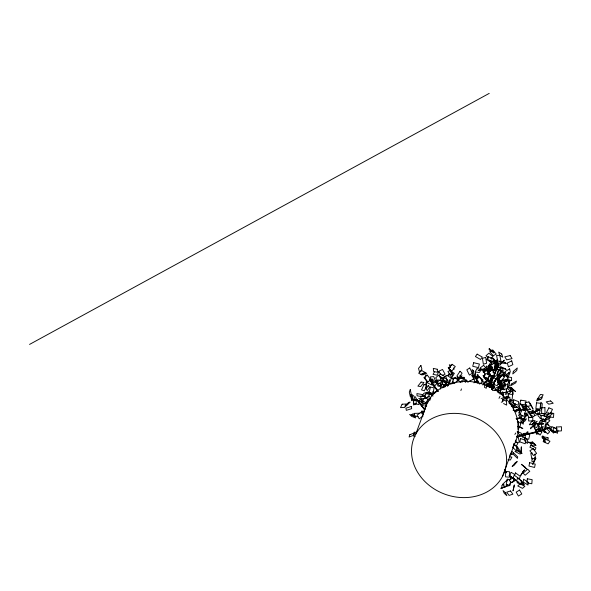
<?xml version="1.0" encoding="UTF-8"?>
<svg xmlns="http://www.w3.org/2000/svg" width="591" height="591" viewBox="0 0 591 591"><rect width="100%" height="100%" fill="white"/><g stroke="black" fill="none" stroke-linecap="round" stroke-linejoin="round"><path stroke-width="0.89" d="M494.793 361.633L494.77 366.789L496.994 364.913L497.009 359.756L495.347 361.167M498.878 393.089L498.974 388.08L502.387 388.014L502.357 389.683M502.313 392.18L502.284 393.85L499.72 393.902M440.627 389.041L440.731 384.128L444.698 384.704L444.646 387.164M500.895 373.017L500.2 368.053L500.496 372.951M465.612 381.86L465.678 379.282L466.964 380.929M530.223 414.106L539.583 409.844L530.238 413.715M517.997 429.369L518.159 424.057M523.353 421.169L523.257 424.161L520.915 421.834L521.04 418.096L523.382 420.423M503.14 396.76L503.273 394.33M413.752 401.045L413.515 404.946L416.123 403.875L416.367 399.981L415.059 400.513M548.33 414.321L548.433 412.695M541.844 408.418L542.272 403.668L540.964 402.272L540.462 407.805L541.77 409.208M508.171 398.245L508.57 394.094L512.604 394.441L512.035 400.255L509.619 400.041M484.554 387.4L485.145 381.454L486.851 382.303L486.267 388.25L485.13 387.681M500.318 373.231L500.828 368.961L498.279 370.409L497.666 375.529L498.944 374.805M528.317 482.204L527.977 485.034L523.22 482.042L523.567 479.212L527.645 481.776M486.969 386.388L487.169 384.807M431.445 395.482L431.637 394.064M542.087 421.915L541.422 426.473L545.338 427.308L546.128 421.841L542.22 421.006M445.378 386.396L445.917 382.702L447.232 385.901M500.895 384.667L501.353 381.564L504.707 382.909M505.32 384.793L504.973 387.12L500.784 385.443M448.044 385.842L449.419 379.784L448.621 385.11M501.271 402.212L502.756 401.703L503.34 397.802L501.116 398.57M557.956 430.152L557.446 433.306L553.11 430.411L553.612 427.249L555.784 428.704M445.016 385.073L445.171 384.187L442.718 384.697M489.621 384.497L489.902 382.85M496.95 379.585L497.363 377.206M498.553 381.83L499.528 376.29L498.087 376.903M489.725 375.292L490.02 373.667M513.217 410.597L513.867 407.288L519.504 407.036L518.854 410.346L514.022 410.56M510.779 481.451L510.018 485.374L506.251 484.605L507.322 479.116L510.328 479.729M425.793 384.623L426.392 381.646L426.429 385.458M426.281 386.196L425.83 388.427L425.815 386.906M498.715 386.654L498.036 390.016L492.473 390.459L493.16 387.09L494.748 386.972M532.447 458.032L531.782 461.253L533.747 462.302L534.752 457.471M425.062 378.462L425.897 374.753L426.828 375.824M487.568 381.269L488.572 377.922M489.341 371.717L488.912 373.335L490.271 375.041M520.538 408.411L519.046 414.018L521.21 414.653M550.147 416.566L549.467 419.049L544.562 415.894L545.242 413.412L548.049 415.214M490.072 371.599L491.453 366.693L492.731 367.388L491.815 370.66M521.535 410.184L520.124 415.052L523.988 416.263L525.635 410.59L521.772 409.371M500.976 380.212L500.282 382.525L500.784 383.153L501.707 380.072M488.55 386.691L492.163 375.935M488.269 386.58L491.963 375.817M486.77 386.322L487.486 384.091M487.922 386.484L491.682 375.765M488.38 371.636L487.597 374.029L488.853 371.746M452.049 383.803L453.496 379.437L451.361 377.856L449.625 383.101L451.051 384.15M493.286 372.633L496.824 361.891L493.145 371.665M432.065 393.953L431.548 395.453L433.063 395.985M487.885 379.621L488.447 377.996M493.108 372.515L496.824 361.891M460.869 390.57L461.46 388.908M474.255 375.832L475.43 372.625L475.873 375.935M415.65 434.407L427.411 402.441M498.605 379.924L497.681 382.436L496.743 377.893L497.666 375.381L498.605 379.924L500.717 383.766L498.331 383.5M502.424 476.582A48.329 41.207 20.2 0 0 454.161 413.368A48.329 41.207 20.2 0 0 420.519 476.523A48.329 41.207 20.2 0 0 502.424 476.582L514.185 444.617M491.86 389.439L495.967 378.499L491.417 389.27M421.317 412.444L421.915 410.856L422.691 411.329L421.797 413.707M497.031 374.11L498.449 370.394L504.005 372.241L502.586 375.957M491.631 389.417L495.967 378.499M489.643 385.731L498.989 363.044L490.19 385.953M498.989 363.044L489.954 385.76M509.294 475.925L516.009 480.49L509.501 475.496M526.647 433.299L527.312 431.689L528.155 432.065L527.157 434.488M526.005 404.288L524.416 408.137L525.754 409.319L526.389 407.783M429.657 400.646L430.654 398.312M512.722 447.461L514.392 443.523M446.951 385.421L445.777 382.924L447.498 385.886M477.225 383.374L478.193 381.18M482.928 385.103L484.221 382.178L481.776 381.431M506.546 481.192L507.307 479.567M510.764 481.938L508.866 486.001L506.561 485.063M489.917 374.413L487.597 379.282L490.981 381.232L493.293 376.356L491.948 375.58M498.996 398.334L499.986 396.354M518.056 423.222L518.795 421.745L517.236 421.184M509.819 479.774L511.259 476.981M512.456 482.559L514.259 479.072L512.678 477.402M427.81 381.232L427.057 382.65L431.644 384.926L432.398 383.507M518.765 412.621L520.309 409.792M524.04 410.464L524.808 409.046M422.875 413.131L425.409 408.573M502.313 395.615L503.924 392.742L502.468 391.973M434.584 371.665L433.04 374.339L436.926 375.152L438.854 371.805L437.303 371.48M508.977 403.121L510.92 399.826L513.675 401.725M515.352 403.801L513.801 406.438L509.664 403.594M506.162 390.112L507.95 387.142L511.555 388.789L509.767 391.767M514.857 434.437L515.795 432.974M441.765 383.204L443.132 381.099L438.263 379.976L436.439 382.783L440.494 383.722M541.208 397.883L543.21 394.81L540.433 394.463L537.433 399.08L540.211 399.42M422.1 396.007L423.865 393.333L426.835 392.232L424.626 395.564L422.395 396.398M449.603 373.224L447.801 375.906L451.221 378.055L454.368 373.372L450.948 371.214M489.666 375.883L487.878 378.476L483.534 376.674L485.772 373.431L489.392 374.93M534.596 415.347L533.666 416.685L530.09 414.653L532.868 410.656L535.018 411.868M423.85 398.666L421.435 401.836L424.796 403.852L428.172 399.427L424.811 397.403M417.253 399.819L424.707 409.164M473.022 379.149L473.945 378.018M476.745 382.739L477.668 381.616M540.277 431.024L541.245 429.856L537.574 428.793L535.158 431.718L536.628 432.139M516.401 447.224L517.125 446.375L520.22 451.155L519.496 452.004L516.844 447.912M522.629 415.48L521.048 417.268L522.614 419.854L526.3 415.68L524.734 413.102M426.916 397.809L429.849 394.529M489.511 367.41L486.29 370.963L488.535 370.786M490.899 368.947L492.51 367.174L490.264 367.351M524.498 433.269L521.69 436.136L523.183 436.616M544.156 421.819L547.007 418.901L549.866 420.681L545.87 424.766M444.38 377.051L445.636 375.773L447.188 380.951L445.296 382.872L444.528 380.279M439.564 380.478L441.285 378.75L438.5 375.086L435.633 377.967L438.419 381.631M541.666 420.43L543.432 418.724M453.038 379.392L455.269 377.265L457.744 380.272L454.398 383.463L452.418 381.055M506.952 480.165L502.638 484.273L505.239 487.006L507.706 484.657M504.611 398.371L507.174 395.948L508.253 397.204M444.04 377.959L445.215 376.859L440.554 373.933L438.788 375.588L443.449 378.513M509.568 455.262L511.355 453.593M513.106 406.689L514.835 405.101L517.147 407.524M518.307 409.866L516.002 411.986L514.266 410.169M497.644 374.125L493.987 377.464L496.145 379.865M499.122 378.24L500.954 376.563L499.336 374.768M490.715 358.671L493.057 356.58L488.905 353.152L485.979 355.76L488.742 358.05M486.127 385.546L490.138 382.2L487.405 380.538L483.394 383.884L484.76 384.719M458.025 376.977L456.754 378.011L460.426 382.576M461.061 382.059L463.603 379.991L459.931 375.425M490.641 368.215L487.486 370.764L488.447 372.722L490.973 370.683M489.629 382.451L491.823 380.767M434.688 392.542L437.185 390.644M491.668 359.21L493.02 358.19L495.598 362.039L492.222 364.588L489.643 360.739M423.178 415.909L419.233 418.805L416.98 415.214L421.582 411.831L423.385 414.705M498.575 384.313L499.89 383.382L501.013 386.159L497.718 388.479M487.671 358.515L486.304 359.439L490.892 361.973L492.259 361.049M520.575 413.988L518.521 415.377L521.794 418.118M500.348 384.844L501.693 383.936M443.664 387.157L442.578 387.873L439.926 382.547L441.558 381.476L444.21 386.802M494.645 384.505L493.278 385.325L495.044 388.612L499.823 385.738L498.058 382.451M504.13 376.393L506.406 375.063L508.127 378.432L503.584 381.106L502.549 379.082M29.55 344.42L489.215 93.385M503.754 376.785L505.15 376.024L503.059 373.645M481.724 380.767L483.061 380.05L478.902 376.622L476.243 378.055L477.624 379.193M504.02 484.258L501.818 485.418L502.025 488.181L507.152 485.47M504.648 399.191L508.496 397.248M503.34 380.087L499.705 381.956L500.326 384.431L501.781 383.685M503.99 381.993L508.26 379.843L511.052 380.501L508.208 381.934M505.172 398.526L508.275 397.034M442.127 375.595L445.067 374.184L442.504 369.464L438.832 371.229L440.539 374.376M488.314 381.601L491.941 379.865L490.803 382.222L487.9 383.611M506.783 398.046L508.275 397.337M469.173 381.284L474.396 378.816M473.879 382.82L476.117 381.764M495.036 390.444L496.61 389.705M425.69 398.238L429.539 396.48L430.662 398.112L427.581 399.516M536.443 410.863L533.437 412.223L534.722 415.65L538.482 413.944M428.527 401.814L425.217 403.298L425.077 406.66L426.732 405.914M432.501 393.872L429.443 394.603M530.489 414.092L539.583 409.844M528.746 412.333L533.038 410.486M493.965 381.764L490.722 383.057L494.312 385.11M520.368 408.085L515.877 409.881L516.645 410.124L520.383 408.625M525.576 416.042L528.036 415.067M525.288 416.057L527.756 415.081M448.495 375.063L446.552 375.817L453.038 373.298L451.096 374.051M525.31 415.599L527.77 414.66M516.748 436.143L537.625 431.496L549.482 427.537L537.825 431.94L516.948 436.852M549.482 427.537L537.64 431.918L516.793 436.779M509.065 475.637L516.128 480.188M539.029 433.41L536.458 434.267L535.512 430.226L539.805 428.793L540.181 430.411M506.014 380.412L507.322 379.983M447.173 385.989L445.777 382.924M516.371 419.248L520.664 418M516.911 418.997L520.353 418M516.061 418.664L520.375 417.49M468.36 381.572L470.14 381.099M537.64 414.527L542.331 413.308M540.854 415.813L544.769 414.793L543.661 413.663M431.053 392.764L426.99 393.754L429.561 394.603L434.429 393.414L432.723 392.845M532.306 453.046L530.821 453.386L531.804 458.926L535.52 458.077L534.818 454.117M476.287 381.343L477.949 380.966M474.477 382.015L477.801 381.276M503.798 397.499L508.171 396.591M441.085 385.029L439.445 385.369L439.298 386.255L440.93 385.916M461.63 378.225L463.869 377.775L465.353 382.333M486.467 385.879L490.56 385.295L491.49 387.105L489.045 387.46M527.246 433.107L522.983 433.617L522.813 437.717L525.369 437.414M433.292 382.178L435.833 381.934L433.713 376.578L430.322 376.903L432.442 382.259M433.513 392.535L435.19 392.431M516.504 436.771L518.144 436.683L519.341 442.304L516.069 442.474L515.559 440.066M419.854 413.22L414.165 413.382L414.867 416.662L418.118 416.574M412.666 396.716L410.922 396.709L412.54 399.826L416.914 399.841L415.288 396.716M491.682 388.198L493.3 388.309M502.365 389.21L504.463 389.38M498.339 390.511L501.146 390.747M509.472 456.873L511.887 457.116L510.351 460.042L507.935 459.798M491.616 366.354L488.218 365.999L488.521 368.385M416.67 432.435L414.158 432.161L413.501 436.114L415.17 436.298M517.893 422.506L520.922 422.853L519.674 427.803L518.159 427.625M486.341 385.65L487.915 385.842M452.47 377.967L455.897 378.395M451.627 382.902L453.341 383.116M550.206 412.932L553.76 413.405L553.501 417.468L548.175 416.758M506.664 376.829L511.592 377.494L511.57 380.582L505.822 379.806M485.204 377.974L488.343 378.425M421.11 396.509L417.091 395.83L416.891 393.606L422.506 394.559L422.646 396.044M541.312 415.288L546.712 416.729L545.427 419.891L540.026 418.45M518.905 482.16L517.376 481.731L517.14 482.832L522.488 484.317L522.725 483.216L521.196 482.795M414.313 414.306L412.784 413.87L411.565 414.779L415.377 415.857M522.703 409.038L524.143 409.46M451.783 365.593L449.278 364.78L450.438 367.543M499.41 374.901L501.789 375.691M432.841 391.693L435.87 392.756M491.889 369.9L493.396 370.439M511.289 405.958L515.352 407.495M490.922 384.157L492.517 385.229M522.067 435.582L519.053 434.311L517.191 431.437L520.966 433.026L522.355 435.183M505.992 391.929L507.433 392.594M503.562 403.564L506.672 405.101L506.539 401.348L502.645 399.435L502.727 401.681M429.709 379.481L432.006 380.619M443.582 378.809L440.059 376.918L440.797 378.417L445.03 380.693M490.486 384.017L493.544 385.664M515.197 441.337L517.849 443.309L516.312 446.057L513.66 444.077M414.867 400.306L413.161 398.947L411.728 394.396L414.01 396.199L415.443 400.757M443.878 385.849L445.023 386.846M525.554 438.241L527.394 439.955L527.416 443.449L524.963 441.167M513.631 443.967L517.398 447.579L516.061 450.593L512.922 447.586M493.95 386.617L489.902 382.606L489.474 383.67L493.529 387.681M498.132 382.407L501.973 386.477L501.626 388.073L500.533 386.906M504.618 470.894L506.369 472.785M504.367 470.554L506.125 472.46M504.345 469.727L506.066 471.648M491.483 385.908L493.322 387.977M520.309 479.848L524.387 484.435L523.825 485.152L520.915 481.879M500.259 375.152L501.301 376.349M425.527 379.001L426.924 380.604M545.663 418.812L546.719 420.038M486.969 384.357L488.639 386.307M435.153 381.505L436.727 383.374L434.74 385.989L433.698 384.741M468.094 382.399L466.513 380.419L466.875 381.816M417.098 400.018L424.486 409.489M438.404 391.308L433.543 384.83M417.002 399.974L424.331 409.43M523.966 418.325L525 419.662L523.294 420.452L520.708 417.098M437 390.252L433.284 385.133M437.938 391.545L430.085 380.508M429.886 379.614L432.494 383.337M430.189 380.604L432.25 383.625M539.384 429.302L538.608 427.906L538.445 424.84L540.388 428.335L540.551 431.4M429.458 393.791L428.276 391.582L424.759 395.519L425.941 397.728M541.068 430.44L541.821 431.918M531.863 406.682L533.082 409.194L529.994 403.143L531.213 405.655M475.098 376.112L477.38 381.38L475.223 382.067L472.94 376.799M453.489 367.934L454.065 369.316M503.724 373.645L504.625 375.861M508.615 381.365L510.203 385.354L508.238 385.997L507.285 383.603M547.443 422.764L548.603 425.786M545.279 424.501L545.862 426.015M491.143 367.632L489.902 364.167L488.801 365.238L489.74 367.838M524.232 410.464L522.525 404.443L524.313 410.472M511.422 451.369L512.434 454.479L510.927 454.678L510.425 453.127M461.63 380.656L462.125 382.178M478.385 376.895L477.72 374.495L478.163 377.59M488.956 375.241L487.442 369.493L483.704 370.417L484.997 375.337M487.715 378.351L488.506 381.454M504.795 379.341L505.416 381.816M490.796 382.281L491.446 386.263M488.535 383.167L488.794 384.763M497.629 389.89L497.888 392.49M510.166 401.946L509.811 397.108L506.177 398.319L506.354 400.742M475.792 376.947L475.91 378.646M512.39 451.494L512.427 452.063M524.83 416.559L524.86 418.177M524.941 437.672L524.956 440.295M494.955 389.646A48.329 41.207 20.2 0 1 513.306 446.175M423.858 412.592A48.329 41.207 20.2 0 1 493.396 388.73M556.567 427.012L556.552 431.157L561.435 430.876L561.45 426.732L556.567 427.012M528.664 417.379L528.635 420.955L532.779 421.058L532.801 417.482L528.664 417.379M505.645 471.463L505.564 476.863L509.501 477.188L509.575 471.788L505.645 471.463M432.346 379.134L432.095 384.549L433.683 385.997L433.942 380.582L432.346 379.134M413.567 399.73L413.368 403.49L418.93 404.547L419.137 400.787L413.567 399.73M489.208 348.697L489.149 349.739L493.862 353.026L493.921 351.985L489.208 348.697M504.33 382L504.101 385.487L509.006 383.914L509.235 380.427L504.33 382M521.328 446.973L521.144 453.083L521.328 446.973M500.717 389.491L500.459 392.838L506.288 392.269L506.546 388.922L500.717 389.491M527.32 478.806L527.002 482.913L531.819 483.748L532.144 479.648L527.32 478.806M513.712 399.789L513.365 403.38L518.233 405.212L518.58 401.621L513.712 399.789M536.525 402.811L535.852 408.544L540.026 409.061L540.706 403.321L536.525 402.811M513.424 452.743L513.217 454.235L517.494 458.365L517.701 456.88L513.424 452.743M486.341 366.139L486.134 367.55L490.722 371.037L490.929 369.626L486.341 366.139M495.62 367.144L494.933 370.897L496.898 369.671L497.592 365.918L495.62 367.144M529.654 462.701L528.967 466.04L534.574 467.459L535.261 464.12L529.654 462.701M514.214 485.292L513.018 490.87L514.436 484.952L514.214 485.292M520.575 438.544L519.851 441.876L525.177 443.767L525.901 440.443L520.575 438.544M526.012 408.95L525.894 409.482L530.12 413.345L530.23 412.821L526.012 408.95M430.403 387.075L429.11 392.756L432.863 393.569L434.156 387.895L430.403 387.075M525.805 433.875L524.771 438.367L528.738 439.231L529.772 434.74L525.805 433.875M513.357 371.355L512.759 373.955L516.704 370.564L517.302 367.964L513.357 371.355M536.14 409.415L535.15 413.441L539.214 414.047L540.204 410.028L536.14 409.415M489.983 365.859L488.691 370.86L490.087 369.301L491.38 364.292L489.983 365.859M473.687 362.711L472.719 366.272L478.437 367.609L479.397 364.049L473.687 362.711M517.502 478.082L516.637 481.259L521.04 484.391L521.912 481.222L517.502 478.082M488.86 366.228L487.73 370.262L490.131 363.664L488.86 366.228M488.173 356.742L487.398 359.424L493.145 361.662L493.921 358.981L488.173 356.742M520.848 400.159L519.659 404.015L524.941 404.865L526.13 401.008L520.848 400.159M409.807 434.71L409.09 437.022L413.929 435.19L414.638 432.878L409.807 434.71M515.5 472.896L514.584 475.445L519.334 478.85L520.25 476.302L515.5 472.896M495.679 379.119L493.662 384.357L497.208 385.694L499.225 380.449L495.679 379.119M537.337 399.043L536.606 400.949L541.548 398.977L542.279 397.078L537.337 399.043M410.25 389.632L409.297 392.084L410.317 396.642L411.27 394.19L410.25 389.632M511.112 472.342L509.656 476.006L513.077 477.993L514.532 474.329L511.112 472.342M511.799 383.825L511.082 385.568L515.758 382.82L516.468 381.077L511.799 383.825M512.589 388.25L512.116 389.38L512.7 394.906L513.173 393.776L512.589 388.25M530.77 445.237L529.928 447.232L535.106 449.899L535.948 447.912L530.77 445.237M508.703 372.973L507.078 376.748L508.253 376.873L509.885 373.091L508.703 372.973M536.118 423.156L534.508 426.879L536.709 427.611L538.32 423.88L536.118 423.156M458.224 378.957L457.331 380.988L461.076 377.752L461.97 375.721L458.224 378.957M534.56 460.374L532.72 464.415L535.911 458.165L534.56 460.374M423.991 384.571L421.516 389.897L424.345 390.865L426.82 385.546L423.991 384.571M402.116 404.192L400.513 407.627L404.776 407.45L406.379 404.015L402.116 404.192M551.861 426.754L550.191 430.3L555.488 432.346L557.158 428.8L551.861 426.754M509.989 400.912L509.346 402.249L514.347 405.574L514.99 404.237L509.989 400.912M502.032 386.699L500.895 388.952L504.049 385.716L505.187 383.463L502.032 386.699M548.884 407.856L546.409 412.562L550.022 414.003L552.504 409.304L548.884 407.856M538.571 429.657L536.746 432.893L540.152 435.006L541.984 431.77L538.571 429.657M531.073 427.685L530.393 428.815L535.416 423.932L531.073 427.685M522.917 471.721L520.479 475.785L524.52 469.838L522.917 471.721M477.026 368.725L475.001 371.961L479.427 372.515L481.451 369.272L477.026 368.725M540.381 420.666L539.081 422.668L543.971 421.191L545.271 419.189L540.381 420.666M460.012 371.281L456.85 376.083L458.919 377.989L462.073 373.187L460.012 371.281M502.01 374.857L498.782 379.754L501.412 381.609L504.64 376.711L502.01 374.857M522.459 420.548L520.774 422.949L524.778 421.198L526.463 418.797L522.459 420.548M499.801 373.024L498.102 375.44L503.104 374.982L504.803 372.566L499.801 373.024M545.013 439.017L543.144 441.632L548.086 443.834L549.955 441.218L545.013 439.017M428.342 385.568L425.948 388.871L427.234 390.585L429.62 387.275L428.342 385.568M532.048 420.969L529.3 424.752L532.321 424.338L535.062 420.556L532.048 420.969M477.159 354.135L475.4 356.536L480.52 359.476L482.278 357.075L477.159 354.135M452.063 364.3L448.643 368.784L451.871 371.022L455.284 366.538L452.063 364.3M421.139 382.052L417.889 386.145L420.689 386.544L423.946 382.458L421.139 382.052M520.619 404L518.817 406.231L521.639 410.915L523.441 408.684L520.619 404M502.158 362.187L499.676 365.245L504.278 360.155L502.158 362.187M420.903 365.46L418.517 368.37L419.544 372.123L421.93 369.212L420.903 365.46M515.404 462.59L512.138 466.484L513.978 465.449L517.243 461.556L515.404 462.59M507.189 391.973L505.202 394.345L509.501 393.421L511.488 391.05L507.189 391.973M501.626 383.825L497.962 388.006L499.402 387.822L503.067 383.64L501.626 383.825M545.648 427.537L543.631 429.701L547.665 433.942L549.682 431.777L545.648 427.537M550.11 428.194L549.438 428.911L553.523 433.085L554.195 432.361L550.11 428.194M485.957 369.405L483.224 372.293L484.613 372.042L487.353 369.153L485.957 369.405M408.684 402.397L404.887 406.12L406.342 405.84L410.139 402.116L408.684 402.397M520.065 483.874L517.738 485.95L522.525 488.365L524.845 486.29L520.065 483.874M533.85 422.764L531.486 424.796L534.877 423.274L537.249 421.243L533.85 422.764M527.689 469.202L523.094 473.132L525.177 475.23L529.772 471.3L527.689 469.202M421.76 370.579L418.613 373.157L421.871 374.975L425.018 372.396L421.76 370.579M479.301 377.043L476.043 379.54L479.604 384.061L482.862 381.564L479.301 377.043M550.48 412.74L546.077 416.108L548.079 417.202L552.482 413.833L550.48 412.74M483.615 365.334L480.276 367.831L483.283 371.554L486.622 369.057L483.615 365.334M427.315 375.137L423.917 377.546L427.478 382.222L430.876 379.814L427.315 375.137M533.134 448.695L529.898 450.778L533.407 455.476L536.643 453.393L533.134 448.695M519.57 490.065L516.187 492.14L518.403 496.041L521.787 493.965L519.57 490.065M469.764 368.001L466.824 369.796L469.402 375.056L472.342 373.253L469.764 368.001M509.619 368.858L505.113 371.569L505.815 374.753L510.328 372.035L509.619 368.858M547.281 424.427L544.902 425.808L548.212 428.209L550.59 426.828L547.281 424.427M492.776 350.064L489.74 351.66L493.234 355.708L496.27 354.112L492.776 350.064M512.737 478.171L509.058 480.032L511.237 482.699L514.916 480.838L512.737 478.171M511.732 360.865L507.3 363.044L508.423 366.812L512.855 364.64L511.732 360.865M424.744 372.67L420.999 374.251L423.001 374.812L426.746 373.224L424.744 372.67M449.995 370.653L447.919 371.495L450.748 376.341L452.824 375.499L449.995 370.653M503.702 487.161L500.799 488.336L507.403 486.031L503.702 487.161M492.842 369.877L489.001 371.355L490.752 376.652L494.586 375.174L492.842 369.877M436.705 380.552L435.678 380.936L438.123 386.263L439.157 385.886L436.705 380.552M510.513 490.944L506.701 492.185L509.065 495.413L512.885 494.172L510.513 490.944M411.284 406.497L405.921 408.204L406.312 410.346L411.676 408.64L411.284 406.497M482.396 369.272L478.185 370.587L485.115 368.814L482.396 369.272M517.265 450.778L514.953 451.472L519.851 453.991L522.163 453.29L517.265 450.778M485.684 357.4L482.433 358.353L483.364 364.204L486.615 363.251L485.684 357.4M510.173 355.59L504.788 356.809L506.672 359.845L512.065 358.626L510.173 355.59M528.96 401.91L525.111 402.73L526.795 406.527L530.644 405.707L528.96 401.91M550.657 400.949L546.21 401.865L548.743 404.185L553.191 403.269L550.657 400.949M495.819 366.25L494.327 366.531L498.095 367.565L499.58 367.292L495.819 366.25M539.915 423.821L536.901 424.331L543.816 423.843L539.915 423.821M532.661 441.994L529.403 442.511L532.787 445.976L536.037 445.459L532.661 441.994M529.011 412.828L526.027 413.249L529.115 417.445L532.099 417.024L529.011 412.828M526.921 405.951L524.424 406.143L528.265 409.726L530.762 409.533L526.921 405.951M544.917 407.657L541.585 407.834L541.681 413.604L545.013 413.427L544.917 407.657M464.001 377.317L458.151 377.546L458.357 378.425L464.208 378.196L464.001 377.317M424.803 396.125L420.6 396.147L421.065 398.652L425.269 398.63L424.803 396.125M499.809 355.398L496.566 355.398L497.711 361.16L500.961 361.16L499.809 355.398M444.587 380.959L441.152 380.523L444.366 382.414L447.801 382.85L444.587 380.959M504.95 362.305L499.646 361.544L501.138 362.896L506.443 363.657L504.95 362.305M547.909 437.599L541.917 436.631L542.405 438.286L548.389 439.253L547.909 437.599M494.172 361.914L489.208 360.99L490.818 362.505L495.783 363.428L494.172 361.914M437.244 369.242L433.306 368.415L433.609 371.473L437.554 372.3L437.244 369.242M502.638 368.466L497.253 367.092L497.777 369.538L503.155 370.912L502.638 368.466M476.893 376.689L471.64 375.322L472.571 376.829L477.823 378.196L476.893 376.689M533.245 443.442L528.302 442.075L535.003 444.41L533.245 443.442M521.454 427.736L517.746 426.362L522.836 428.482L521.454 427.736M413.634 415.953L409.652 414.424L411.654 416.382L415.628 417.911L413.634 415.953M496.898 361.153L493.256 359.594L493.906 361.382L497.548 362.94L496.898 361.153M505.556 368.85L500.584 366.693L501.19 367.462L506.162 369.611L505.556 368.85M421.738 399.649L418.753 398.312L421.745 400.838L424.73 402.175L421.738 399.649M542.361 427.891L540.979 427.234L543.912 431.888L545.286 432.546L542.361 427.891M446.988 379.289L443.435 377.546L443.575 380.375L447.128 382.118L446.988 379.289M511.481 387.999L509.797 387.016L515.581 391.545L511.481 387.999M501.744 354.046L498.664 352.081L499.69 355.228L502.771 357.186L501.744 354.046M423.119 403.498L418.827 400.351L419.026 402.368L423.319 405.515L423.119 403.498M509.952 387.873L507.248 385.879L508.253 389.351L510.956 391.345L509.952 387.873M524.823 466.912L521.351 464.29L526.618 468.966L524.823 466.912M505.652 492.946L503.052 490.589L504.256 493.315L506.856 495.672L505.652 492.946M473.465 370.779L472.12 369.508L472.541 375.204L473.879 376.474L473.465 370.779M541.024 415.768L537.81 412.688L538.076 415.879L541.29 418.967L541.024 415.768M544.407 437.613L542.715 435.789L543.809 440.583L545.5 442.408L544.407 437.613M485.558 378.262L483.091 375.529L483.985 377.671L486.445 380.397L485.558 378.262M497.947 362.94L496.691 361.426L497.179 365.29L498.435 366.812L497.947 362.94M451.679 371.798L448.229 367.336L452.278 373.054L451.679 371.798M534.537 427.832L532.979 424.944L535.882 430.736L534.537 427.832M502.572 386.736L501.079 383.877L504.012 389.905L502.572 386.736M411.912 397.063L411.077 394.544L411.173 398.268L412.001 400.787L411.912 397.063"/></g></svg>
